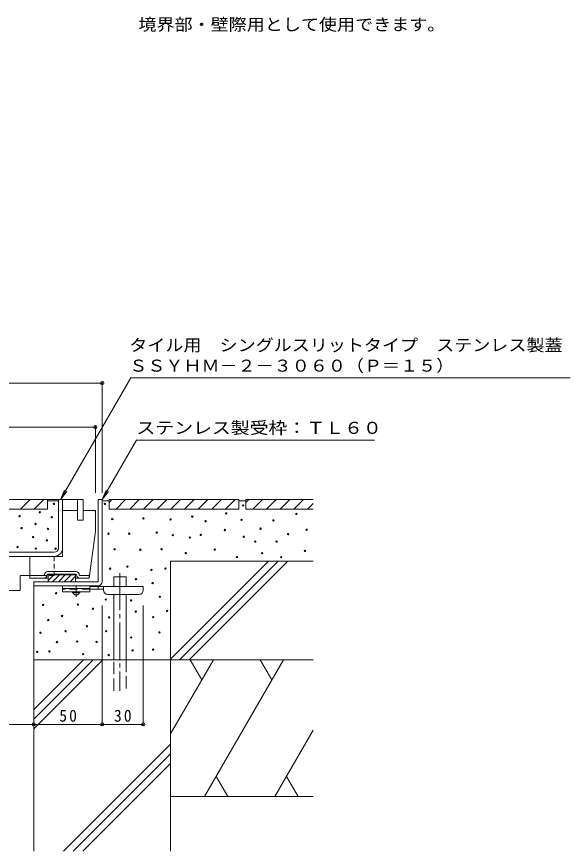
# Model space of a CAD drawing. Units: millimetres at full size, sheet at 1:3. Extents: x -1126 to 1153, y -824 to 816.
# Drawn here: x 682 to 1087, y -620 to -10 of the extents above; entities that cross this region are included whole.
import ezdxf
from ezdxf.enums import TextEntityAlignment as Align

# ---------------------------------------------------------------- set-up
doc = ezdxf.new("R2010")
doc.units = ezdxf.units.MM
doc.header["$LTSCALE"] = 3
doc.header["$PDMODE"] = 32
doc.header["$PDSIZE"] = 2.4
for name, pattern in [('CHAIN1', [8, 5, -1, 1, -1]), ('CHAIN2', [12, 9, -1, 1, -1]), ('DASHED1', [1.8, 1.2, -0.6]), ('DASHED2', [3, 2, -1]), ('DASHED3', [4, 3, -1])]:
    doc.linetypes.add(name, pattern=pattern)
for name, color, linetype, lineweight in [('4-1', 2, 'Continuous', 9), ('4-2', 3, 'Continuous', 9), ('4-3', 4, 'Continuous', 9), ('4-4', 7, 'Continuous', 9), ('4-5', 7, 'Continuous', 9), ('4-6', 6, 'Continuous', 9), ('4-9', 5, 'Continuous', 5), ('4-A', 6, 'Continuous', 9), ('4-C', 2, 'Continuous', 9), ('4-E', 7, 'Continuous', 9), ('D-5', 7, 'Continuous', 9)]:
    doc.layers.add(name, color=color, linetype=linetype, lineweight=lineweight)
doc.styles.add('ＭＳ ゴシック', font='')
doc.styles.get('ＭＳ ゴシック').set_extended_font_data('MS Gothic')

msp = doc.modelspace()

# ---------------------------------------------------------------- linework, layer by layer
at = {"layer": '4-1'}
for p, q in [((741.265, -363.119), (744.265, -363.119)), ((741.265, -423.119), (741.265, -363.119)), ((744.265, -423.119), (744.265, -363.119)), ((741.265, -423.119), (694.265, -423.119)), ((694.265, -426.119), (694.265, -423.119)), ((741.265, -426.119), (694.265, -426.119))]:
    msp.add_line(p, q, dxfattribs=at)
msp.add_arc((741.265, -423.119), 3, 270, 0, dxfattribs=at)
at = {"layer": '4-2'}
for p, q in [((449.265, -363.119), (730.265, -363.119)), ((712.265, -398.619), (712.265, -363.119)), ((715.265, -371.119), (715.265, -363.119)), ((455.265, -401.619), (709.265, -401.619)), ((455.265, -404.619), (709.265, -404.619))]:
    msp.add_line(p, q, dxfattribs=at)
for radius in [3, 6]:
    msp.add_arc((709.265, -398.619), radius, 270, 0, dxfattribs=at)
at = {"layer": '4-3'}
for p, q in [((715.265, -404.619), (715.265, -371.119)), ((715.265, -371.119), (726.265, -371.119)), ((726.265, -378.119), (726.265, -371.119)), ((730.265, -371.119), (739.265, -371.119)), ((730.265, -378.119), (730.265, -371.119)), ((739.265, -386.119), (739.265, -371.119)), ((730.265, -378.119), (726.265, -378.119)), ((739.265, -386.119), (734.765, -420.619)), ((715.265, -404.619), (691.265, -404.619)), ((701.515, -418.619), (691.265, -418.619)), ((704.515, -415.619), (725.015, -415.619)), ((704.515, -417.619), (725.015, -417.619)), ((704.765, -417.619), (704.765, -423.119)), ((724.765, -417.719), (704.765, -417.719)), ((724.765, -417.819), (704.765, -417.819)), ((724.765, -417.919), (704.765, -417.919)), ((724.765, -418.019), (704.765, -418.019)), ((724.765, -418.119), (704.765, -418.119)), ((708.808, -418.119), (704.765, -422.163)), ((713.051, -418.119), (708.051, -423.119)), ((717.294, -418.119), (712.294, -423.119)), ((721.536, -418.119), (716.536, -423.119)), ((724.765, -419.133), (720.779, -423.119)), ((724.765, -417.619), (724.765, -423.119)), ((734.765, -420.619), (724.765, -420.619)), ((728.015, -418.619), (734.765, -418.619)), ((734.765, -420.619), (734.765, -418.619)), ((704.765, -423.119), (724.765, -423.119))]:
    msp.add_line(p, q, dxfattribs=at)
msp.add_lwpolyline([(704.765, -420.619), (691.265, -420.619), (691.265, -404.619)], dxfattribs=at)
for centre, radius, start, end in [((701.515, -418.119), 0.5, 270, 0), ((701.515, -418.119), 2.5, 270, 0), ((704.515, -418.119), 2.5, 90, 180), ((704.515, -418.119), 0.5, 90, 180), ((725.015, -418.119), 2.5, 0, 90), ((725.015, -418.119), 0.5, 0, 90), ((728.015, -418.119), 2.5, 180, 270), ((728.015, -418.119), 0.5, 180, 270)]:
    msp.add_arc(centre, radius, start, end, dxfattribs=at)
at = {"layer": '4-4'}
for p, q in [((444.265, -278.024), (744.265, -278.024)), ((744.265, -277.124), (744.265, -358.12)), ((739.265, -310.141), (449.265, -310.141)), ((739.265, -309.241), (739.265, -358.12)), ((694.265, -528.267), (694.265, -431.119)), ((744.265, -528.267), (744.265, -440.419)), ((774.265, -528.267), (774.265, -440.419)), ((494.265, -527.367), (694.265, -527.367)), ((694.265, -527.367), (744.265, -527.367)), ((744.265, -527.367), (774.265, -527.367))]:
    msp.add_line(p, q, dxfattribs=at)
for p in [(744.265, -278.024), (739.265, -310.141), (694.265, -527.367), (744.265, -527.367), (774.265, -527.367)]:
    msp.add_point(p, dxfattribs=at)
at = {"layer": '4-5'}
for p, q in [((769.285, -319.783), (744.265, -363.119)), ((943.285, -319.783), (769.285, -319.783)), ((713.765, -363.119), (718.331, -357.169)), ((744.265, -363.119), (747.135, -356.19)), ((744.265, -363.119), (748.831, -357.169))]:
    msp.add_line(p, q, dxfattribs=at)
msp.add_lwpolyline([(1086.57, -274.217), (765.093, -274.217), (713.765, -363.119), (716.635, -356.19)], dxfattribs=at)
at = {"layer": '4-6'}
for p, q in [((794.265, -480.119), (794.265, -408.119)), ((794.265, -479.682), (865.827, -408.119)), ((794.265, -408.119), (898.465, -408.119)), ((800.899, -480.119), (872.898, -408.119)), ((807.97, -480.119), (879.969, -408.119)), ((752.723, -419.619), (761.724, -419.619)), ((752.723, -426.619), (752.723, -419.619)), ((761.724, -426.619), (761.724, -419.619)), ((694.265, -423.119), (694.265, -620.119)), ((752.723, -480.119), (752.723, -432.419)), ((761.724, -480.119), (761.724, -432.419)), ((694.265, -480.119), (794.265, -480.119)), ((694.265, -516.5), (730.645, -480.119)), ((694.265, -523.571), (737.716, -480.119)), ((694.265, -530.642), (744.787, -480.119)), ((825.596, -480.119), (794.265, -534.387)), ((794.265, -480.119), (794.265, -620.119)), ((794.265, -480.119), (898.465, -480.119)), ((808.549, -480.119), (817.073, -494.883)), ((876.899, -480.119), (819.164, -580.119)), ((859.851, -480.119), (868.375, -494.883)), ((898.465, -531.623), (870.466, -580.119)), ((715.907, -620.119), (794.265, -541.762)), ((722.978, -620.119), (794.265, -548.833)), ((730.049, -620.119), (794.265, -555.904)), ((827.687, -565.356), (836.211, -580.119)), ((878.989, -565.356), (887.513, -580.119)), ((794.265, -580.119), (898.465, -580.119))]:
    msp.add_line(p, q, dxfattribs=at)
at = {"layer": '4-6', "linetype": 'CHAIN2'}
msp.add_line((757.224, -416.834), (757.224, -502.786), dxfattribs=at)
at = {"layer": '4-6', "linetype": 'DASHED3'}
for p, q in [((752.723, -502.786), (752.723, -480.119)), ((761.724, -480.119), (761.724, -502.786))]:
    msp.add_line(p, q, dxfattribs=at)
at = {"layer": '4-9'}
for p, q in [((691.265, -418.619), (684.265, -418.619)), ((684.265, -418.619), (684.265, -429.619)), ((504.265, -429.619), (684.265, -429.619))]:
    msp.add_line(p, q, dxfattribs=at)
at = {"layer": '4-9', "linetype": 'DASHED1'}
msp.add_lwpolyline([(709.265, -404.619), (709.265, -418.619), (691.265, -418.619)], dxfattribs=at)
at = {"layer": '4-A'}
msp.add_lwpolyline([(730.265, -378.119), (726.265, -378.119), (726.265, -363.119), (730.265, -363.119)], close=True, dxfattribs=at)
at = {"layer": '4-C', "color": 3}
for p, q in [((715.265, -426.119), (715.265, -430.619)), ((735.265, -426.119), (715.265, -426.119)), ((735.265, -426.119), (735.265, -430.619)), ((735.265, -428.119), (715.265, -428.119)), ((735.265, -430.619), (715.265, -430.619))]:
    msp.add_line(p, q, dxfattribs=at)
at = {"layer": '4-C', "color": 4, "linetype": 'CHAIN1'}
msp.add_line((725.265, -434.167), (725.265, -426.119), dxfattribs=at)
at = {"layer": '4-C', "color": 4}
for p, q in [((774.265, -426.619), (735.265, -426.619)), ((741.265, -428.619), (741.265, -426.619)), ((745.265, -429.419), (745.265, -426.619)), ((774.265, -429.419), (774.265, -426.619)), ((745.27, -428.619), (735.265, -428.619)), ((748.265, -432.419), (771.265, -432.419))]:
    msp.add_line(p, q, dxfattribs=at)
at = {"layer": '4-C', "color": 3, "linetype": 'DASHED2'}
msp.add_line((735.265, -428.619), (715.265, -428.619), dxfattribs=at)
at = {"layer": '4-C'}
for p, q in [((722.515, -431.119), (722.515, -430.619)), ((722.515, -431.119), (724.265, -432.619)), ((722.515, -431.119), (728.015, -431.119)), ((724.265, -432.619), (726.265, -432.619)), ((726.265, -432.619), (728.015, -431.119)), ((728.015, -431.119), (728.015, -430.619))]:
    msp.add_line(p, q, dxfattribs=at)
at = {"layer": '4-C', "color": 4}
for centre, start, end in [((748.265, -429.419), 180, 270), ((771.265, -429.419), 270, 0)]:
    msp.add_arc(centre, 3, start, end, dxfattribs=at)
at = {"layer": '4-E', "color": 2}
for p, q in [((634.765, -363.119), (704.365, -363.119)), ((684.526, -370.119), (691.526, -363.119)), ((694.526, -370.119), (701.526, -363.119)), ((704.365, -363.119), (704.365, -370.119)), ((712.265, -364.119), (704.365, -364.119)), ((744.265, -364.119), (749.265, -364.119)), ((749.265, -363.119), (749.265, -370.119)), ((749.265, -363.119), (844.265, -363.119)), ((749.265, -365.28), (751.426, -363.119)), ((754.426, -370.119), (761.426, -363.119)), ((764.426, -370.119), (771.426, -363.119)), ((774.426, -370.119), (781.426, -363.119)), ((784.426, -370.119), (791.426, -363.119)), ((794.426, -370.119), (801.426, -363.119)), ((804.426, -370.119), (811.426, -363.119)), ((814.426, -370.119), (821.426, -363.119)), ((824.426, -370.119), (831.426, -363.119)), ((834.426, -370.119), (841.426, -363.119)), ((844.265, -363.119), (844.265, -370.119)), ((844.265, -364.119), (849.265, -364.119)), ((849.265, -363.119), (898.465, -363.119)), ((849.265, -363.119), (849.265, -370.119)), ((849.265, -365.28), (851.426, -363.119)), ((854.426, -370.119), (861.426, -363.119)), ((864.426, -370.119), (871.426, -363.119)), ((874.426, -370.119), (881.426, -363.119)), ((884.426, -370.119), (891.426, -363.119)), ((634.765, -370.119), (704.365, -370.119)), ((844.265, -370.119), (749.265, -370.119)), ((898.465, -370.119), (849.265, -370.119)), ((894.426, -370.119), (898.465, -366.08))]:
    msp.add_line(p, q, dxfattribs=at)
at = {"layer": '4-E'}
for centre in [(708.942, -366.283), (746.226, -366.266), (698.607, -372.363), (847.35, -367.386), (683.86, -375.248), (707.36, -376.086), (751.679, -377.346), (774.372, -376.955), (794.261, -377.607), (810.18, -375.602), (835.025, -373.254), (846.176, -377.95), (869.456, -378.341), (886.28, -373.646), (685.312, -383.949), (695.602, -380.986), (704.617, -384.578), (819.888, -378.977), (860.066, -384.405), (693.773, -390.523), (748.801, -388.057), (764.069, -388.041), (784.153, -387.258), (795.826, -389.149), (816.367, -388.954), (834.047, -385.383), (847.741, -390.274), (880.216, -388.318), (893.714, -385.188), (703.833, -392.94), (808.346, -390.91), (856.153, -393.796), (871.804, -393.796), (682.428, -397.81), (695.667, -398.884), (710.169, -399.015), (753.374, -399.387), (772.155, -399.779), (787.675, -399.387), (805.412, -402.257), (826.54, -399.713), (861.24, -402.208), (892.54, -400.643), (842.85, -405.142), (875.129, -405.142), (750.008, -413.618), (762.702, -412.053), (780.265, -414.574), (790.525, -413.531), (768.988, -421.23), (781.181, -424.172), (710.571, -431.59), (746.853, -436.139), (765.382, -436.805), (786.423, -434.157), (701.045, -440.149), (726.548, -439.87), (737.493, -442.895), (768.835, -445), (791.706, -444.53), (704.801, -451.229), (714.904, -448.194), (749.294, -449.232), (781.612, -449.054), (733.086, -455.688), (699.057, -460.479), (717.484, -459.373), (747.186, -459.217), (765.395, -463.919), (786.157, -460.233), (711.219, -467.236), (726.049, -466.832), (740.195, -467.165), (696.813, -474.418), (705.691, -474.115), (730.383, -476.081), (766.491, -473.322), (781.489, -472.764), (749.072, -476.748)]:
    msp.add_circle(centre, 0.5, dxfattribs=at)

# ---------------------------------------------------------------- texts
at = {"layer": '4-4', "color": 2, "char_height": 8.798, "attachment_point": 7, "style": 'ＭＳ ゴシック'}
for s, insert in [('\\T1.27;\\W0.95;50', (712.89, -525.567)), ('\\T1.27;\\W0.95;30', (752.89, -525.567))]:
    msp.add_mtext(s, dxfattribs=dict(at, insert=insert))
at = {"layer": '4-5', "color": 2, "style": 'ＭＳ ゴシック'}
for s, width, p in [('タイル用\u3000シングルスリットタイプ\u3000ステンレス製蓋', 1.1, (764.07, -257.336)), ('ＳＳＹＨＭ－２－３０６０（Ｐ＝１５）', 1.1, (764.07, -272.336)), ('ステンレス製受枠：ＴＬ６０', 1.15, (769.285, -317.775))]:
    msp.add_text(s, height=8.798, dxfattribs=dict(at, width=width)).set_placement(p, align=Align.BOTTOM_LEFT)
at = {"layer": 'D-5', "color": 2, "style": 'ＭＳ ゴシック', "width": 1.1}
msp.add_text('\u3000境界部・壁際用として使用できます。', height=8.798, dxfattribs=at).set_placement((757.575, -23.089), align=Align.BOTTOM_LEFT)

doc.saveas('drawing.dxf')
